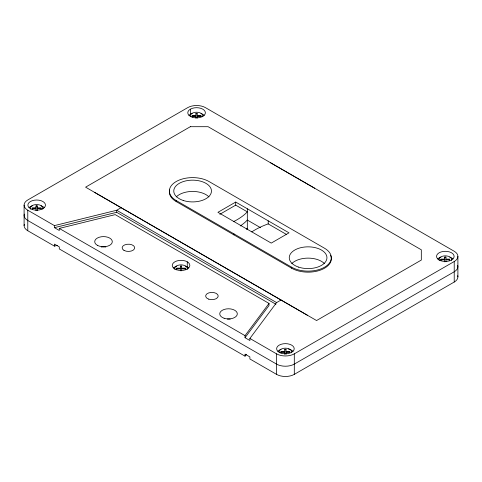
<?xml version="1.0" encoding="UTF-8"?>
<svg xmlns="http://www.w3.org/2000/svg" width="482" height="482" viewBox="0 0 482 482"><rect width="100%" height="100%" fill="white"/><g stroke="black" fill="none" stroke-linecap="round" stroke-linejoin="round"><path stroke-width="0.72" d="M281.036 300.021L276.596 302.588L249.887 338.454L249.887 340.509L245.031 337.707L245.031 335.653L269.028 303.425L115.216 214.623L59.292 228.42L59.292 230.468L54.43 227.667L54.43 225.612L27.781 210.224A12.562 7.254 0 0 1 27.781 199.964L187.697 107.643A12.562 7.254 0 0 1 205.465 107.643L454.219 251.261A12.562 7.254 0 0 1 454.219 261.515L454.219 282.036L294.303 374.357A12.562 7.254 0 0 1 276.535 374.357L249.887 358.969L249.887 356.921L245.031 354.119L245.031 356.168L59.292 248.935L59.292 246.88L54.43 244.079L54.43 246.127L57.328 245.416M245.031 337.707L269.028 305.474L269.028 303.425M245.031 356.168L246.362 354.378M246.308 229.269L247.32 228.263M94.466 192.306L307.685 315.409M121.121 207.694L116.674 210.254L54.43 225.612M270.288 162.609L314.71 188.251M235.704 202.06L217.936 212.321L271.239 243.097L289.007 232.836L235.704 202.06L235.704 205.139L219.84 214.297M249.887 338.454L276.535 353.842A12.562 7.254 0 0 0 294.303 353.842L454.219 261.515M286.41 234.415L268.209 223.907L267.04 224.299A75.385 43.525 0 0 0 251.785 231.866M54.43 227.667L116.674 212.309L275.945 304.263M195.915 113.842L197.168 113.842M195.915 115.505L192.143 115.505L192.143 116.746M197.168 115.505L200.94 115.505L200.94 116.746M192.143 116.017L195.915 116.017L195.915 113.33L197.168 113.33L197.168 116.017L200.94 116.017M192.143 116.234L195.915 116.234L195.915 118.192M200.94 116.234L197.168 116.234L197.168 118.192M35.999 206.169L37.253 206.169M35.999 207.832L32.228 207.832L32.228 209.068M37.253 207.832L41.024 207.832L41.024 209.068M32.228 208.345L35.999 208.345L35.999 205.657L37.253 205.657L37.253 208.345L41.024 208.345M32.228 208.555L35.999 208.555L35.999 210.736M41.024 208.555L37.253 208.555L37.253 210.736M444.669 257.46L445.928 257.46M444.669 259.123L440.897 259.123L440.897 260.364M445.928 259.123L449.694 259.123L449.694 260.364M440.897 259.635L444.669 259.635L444.669 256.948L445.928 256.948L445.928 259.635L449.694 259.635M440.897 259.852L444.669 259.852L444.669 261.816M449.694 259.852L445.928 259.852L445.928 261.816M180.388 266.486L181.642 266.486M180.388 268.149L176.617 268.149L176.617 269.39M181.642 268.149L185.413 268.149L185.413 269.39M176.617 268.661L180.388 268.661L180.388 265.974L181.642 265.974L181.642 268.661L185.413 268.661M176.617 268.878L180.388 268.878L180.388 270.842M185.413 268.878L181.642 268.878L181.642 270.842M284.754 349.787L286.013 349.787M284.754 351.45L280.988 351.45L280.988 352.691M286.013 351.45L289.778 351.45L289.778 352.691M280.988 351.962L284.754 351.962L284.754 349.275L286.013 349.275L286.013 351.962L289.778 351.962M280.988 352.173L284.754 352.173L284.754 354.354M289.778 352.173L286.013 352.173L286.013 354.354M235.704 205.139L247.32 211.845L245.302 213.863A62.823 36.271 0 0 1 233.415 221.69M260.611 227.727L247.32 220.057L245.302 222.075A62.823 36.271 0 0 1 240.235 225.98M176.177 200.524L291.676 267.203A23.226 13.412 0 0 0 324.525 267.203A23.226 13.412 0 0 0 324.525 248.236L209.049 181.545A23.244 13.418 0 0 0 176.177 181.545A23.244 13.418 0 0 0 176.177 200.524L176.177 201.548L291.676 268.227A23.226 13.412 0 0 0 319.711 270.36A23.226 13.412 0 0 0 330.538 255.279M276.596 302.588L116.674 210.254L116.674 212.309M59.292 228.42L245.031 335.653M24.293 224.353A12.562 7.254 0 0 0 27.781 230.739L54.43 246.127M457.9 256.388L457.9 276.903M294.303 353.842L294.303 374.357M291.676 267.203L291.676 268.227M276.535 353.842L276.535 374.357M268.209 220.828L268.209 223.907M247.32 208.772L247.32 229.492M233.927 233.866L233.927 234.891M190.36 109.179L190.36 114.306M187.269 261.822L187.269 266.956M27.781 210.224L27.781 230.739M24.1 205.097L24.1 225.612M457.707 275.644A12.562 7.254 0 0 1 454.219 282.036M457.707 265.383A12.562 7.254 0 0 1 454.219 271.776L294.303 364.103A12.562 7.254 0 0 1 276.535 364.103L27.781 220.485A12.562 7.254 0 0 1 24.293 214.092M227.377 319.084A8.796 5.079 0 0 1 230.245 319.138M291.779 263.564A18.846 10.881 0 0 1 324.422 263.564M101.232 247.031A8.796 5.079 0 0 1 105.787 247.031M176.292 196.879A18.846 10.881 0 0 1 208.935 196.879M202.645 116.783A6.284 3.627 0 0 0 202.862 115.849C202.428 113.029 198.982 112.282 196.578 112.222A6.284 3.627 0 0 0 190.511 114.909L190.3 115.849A6.284 3.627 0 0 0 190.511 116.783M176.177 201.548A23.244 13.418 0 0 1 169.375 192.059M169.405 191.36A23.244 13.418 0 0 1 169.658 189.962M29.047 207.688A8.796 5.079 0 0 1 32.264 205.826M41.06 205.826A8.796 5.079 0 0 1 44.278 207.688M187.118 269.432A6.284 3.627 0 0 0 187.335 268.492C186.902 265.672 183.455 264.925 181.051 264.865A6.284 3.627 0 0 0 174.984 267.552L174.767 268.492A6.284 3.627 0 0 0 174.984 269.432M173.436 268.004A8.796 5.079 0 0 1 176.653 266.148M185.45 266.148A8.796 5.079 0 0 1 188.667 268.004M277.807 351.306A8.796 5.079 0 0 1 281.024 349.444M288.429 349.07A8.796 5.079 0 0 1 293.038 351.306M439.271 260.407A6.284 3.627 0 0 1 439.054 259.467L439.271 258.527A6.284 3.627 0 0 1 445.338 255.84C447.742 255.9 451.188 256.647 451.616 259.467A6.284 3.627 0 0 1 451.405 260.407M42.729 209.11A6.284 3.627 0 0 0 42.946 208.176C42.512 205.35 39.072 204.609 36.662 204.549A6.284 3.627 0 0 0 30.595 207.236L30.384 208.176A6.284 3.627 0 0 0 30.595 209.11M188.962 115.361A8.796 5.079 0 0 1 192.179 113.499M200.976 113.499A8.796 5.079 0 0 1 204.193 115.361M437.722 258.979A8.796 5.079 0 0 1 440.94 257.117M449.736 257.117A8.796 5.079 0 0 1 452.953 258.979M291.49 352.728A6.284 3.627 0 0 0 291.7 351.794C291.273 348.974 287.826 348.227 285.422 348.167A6.284 3.627 0 0 0 279.355 350.854L279.138 351.794A6.284 3.627 0 0 0 279.355 352.728M190.33 126.7L85.585 187.173L316.572 320.536L421.316 260.063L421.316 249.803L208.097 126.7L190.33 126.7M208.79 299.171A6.284 3.627 0 0 0 218.213 296.026A6.284 3.627 0 0 0 208.79 292.887A6.284 3.627 0 0 0 208.79 299.171M440.94 260.786A8.796 5.079 0 0 0 454.128 256.388A8.796 5.079 0 0 0 440.94 251.99A8.796 5.079 0 0 0 440.94 260.786M97.292 245.272A8.796 5.079 0 0 0 112.005 242.994A8.796 5.079 0 0 0 101.232 236.776A8.796 5.079 0 0 0 97.292 245.272M224.13 318.253A8.796 5.079 0 0 0 237.319 313.86A8.796 5.079 0 0 0 224.13 309.462A8.796 5.079 0 0 0 224.13 318.253M281.024 353.113A8.796 5.079 0 0 0 294.213 348.715A8.796 5.079 0 0 0 281.024 344.317A8.796 5.079 0 0 0 281.024 353.113M32.264 209.495A8.796 5.079 0 0 0 45.459 205.097A8.796 5.079 0 0 0 32.264 200.699A8.796 5.079 0 0 0 32.264 209.495M176.653 269.812A8.796 5.079 0 0 0 189.848 265.413A8.796 5.079 0 0 0 176.653 261.015A8.796 5.079 0 0 0 176.653 269.812M298.677 267.142A18.846 10.881 0 0 0 326.947 257.719A18.846 10.881 0 0 0 298.677 248.296A18.846 10.881 0 0 0 298.677 267.142M183.19 200.458A18.846 10.881 0 0 0 211.459 191.035A18.846 10.881 0 0 0 183.19 181.612A18.846 10.881 0 0 0 183.19 200.458M192.179 117.168A8.796 5.079 0 0 0 205.374 112.77A8.796 5.079 0 0 0 192.179 108.372A8.796 5.079 0 0 0 192.179 117.168M123.982 250.375A6.284 3.627 0 0 0 134.49 248.754A6.284 3.627 0 0 0 126.796 244.308A6.284 3.627 0 0 0 123.982 250.375"/></g></svg>
